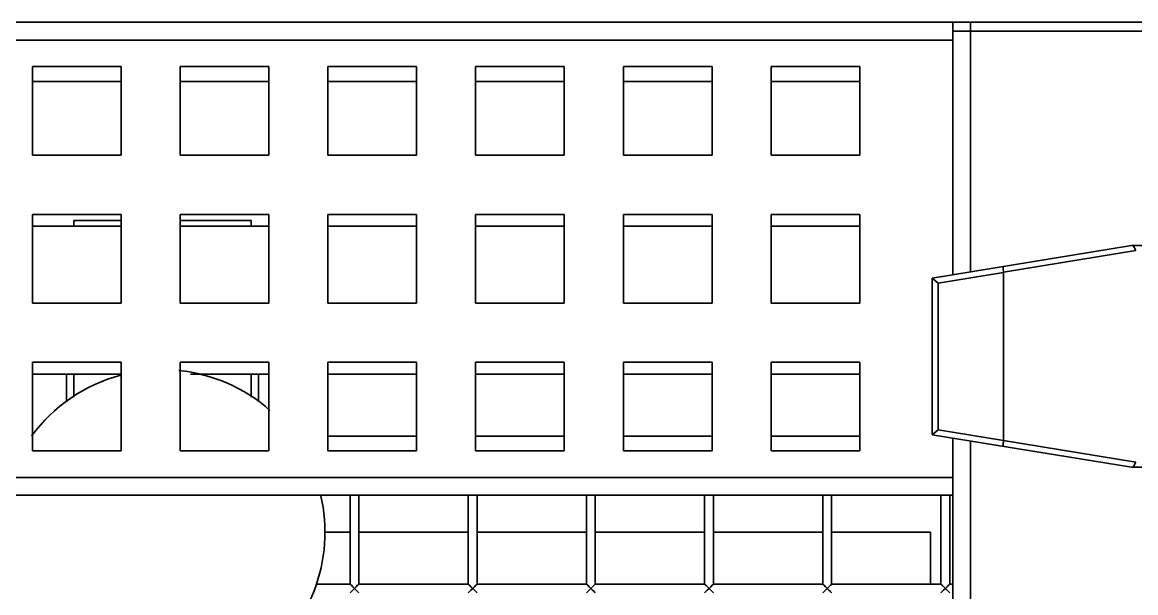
# Model space of a CAD drawing. Header units: millimetres. Extents: x 32496 to 166256, y 3504 to 23939.
# Drawn here: x 70065.5 to 70442.4, y 14529.7 to 14722.7 of the extents above; entities that cross this region are included whole.
import ezdxf

# ---------------------------------------------------------------- set-up
doc = ezdxf.new("R2010")
doc.units = ezdxf.units.MM
doc.layers.get('0').update_dxf_attribs({"lineweight": 35})

# ---------------------------------------------------------------- blocks, each defined once
blk = doc.blocks.new('8-1250')
at = {"linetype": 'Continuous'}
for p, q in [((-2665.63, -32248.79), (-3291.63, -32248.79)), ((-2665.63, -32334.15), (-2665.63, -32248.79)), ((-2665.63, -32248.79), (-2585.63, -32248.79)), ((-2659.63, -32251.79), (-2659.63, -32248.79)), ((-2665.63, -32251.79), (-2585.63, -32251.79)), ((-2665.63, -32251.79), (-2585.63, -32251.79)), ((-2659.63, -32333.17), (-2659.63, -32251.79)), ((-3291.63, -32254.79), (-2665.63, -32254.79)), ((-2977.13, -32293.79), (-2977.13, -32263.79)), ((-2977.13, -32263.79), (-2947.13, -32263.79)), ((-2947.13, -32263.79), (-2947.13, -32293.79)), ((-2927.13, -32293.79), (-2927.13, -32263.79)), ((-2927.13, -32263.79), (-2897.13, -32263.79)), ((-2897.13, -32263.79), (-2897.13, -32293.79)), ((-2877.13, -32293.79), (-2877.13, -32263.79)), ((-2877.13, -32263.79), (-2847.13, -32263.79)), ((-2847.13, -32263.79), (-2847.13, -32293.79)), ((-2827.13, -32293.79), (-2827.13, -32263.79)), ((-2827.13, -32263.79), (-2797.13, -32263.79)), ((-2797.13, -32263.79), (-2797.13, -32293.79)), ((-2777.13, -32293.79), (-2777.13, -32263.79)), ((-2777.13, -32263.79), (-2747.13, -32263.79)), ((-2747.13, -32263.79), (-2747.13, -32293.79)), ((-2727.13, -32293.79), (-2727.13, -32263.79)), ((-2727.13, -32263.79), (-2697.13, -32263.79)), ((-2697.13, -32263.79), (-2697.13, -32293.79)), ((-2947.13, -32268.79), (-2977.13, -32268.79)), ((-2897.13, -32268.79), (-2927.13, -32268.79)), ((-2847.13, -32268.79), (-2877.13, -32268.79)), ((-2797.13, -32268.79), (-2827.13, -32268.79)), ((-2747.13, -32268.79), (-2777.13, -32268.79)), ((-2697.13, -32268.79), (-2727.13, -32268.79)), ((-2947.13, -32293.79), (-2977.13, -32293.79)), ((-2897.13, -32293.79), (-2927.13, -32293.79)), ((-2847.13, -32293.79), (-2877.13, -32293.79)), ((-2797.13, -32293.79), (-2827.13, -32293.79)), ((-2747.13, -32293.79), (-2777.13, -32293.79)), ((-2697.13, -32293.79), (-2727.13, -32293.79)), ((-2977.13, -32343.79), (-2977.13, -32313.79)), ((-2977.13, -32313.79), (-2947.13, -32313.79)), ((-2947.13, -32313.79), (-2947.13, -32343.79)), ((-2927.13, -32343.79), (-2927.13, -32313.79)), ((-2927.13, -32313.79), (-2897.13, -32313.79)), ((-2897.13, -32313.79), (-2897.13, -32343.79)), ((-2877.13, -32343.79), (-2877.13, -32313.79)), ((-2877.13, -32313.79), (-2847.13, -32313.79)), ((-2847.13, -32313.79), (-2847.13, -32343.79)), ((-2827.13, -32343.79), (-2827.13, -32313.79)), ((-2827.13, -32313.79), (-2797.13, -32313.79)), ((-2797.13, -32313.79), (-2797.13, -32343.79)), ((-2777.13, -32343.79), (-2777.13, -32313.79)), ((-2777.13, -32313.79), (-2747.13, -32313.79)), ((-2747.13, -32313.79), (-2747.13, -32343.79)), ((-2727.13, -32343.79), (-2727.13, -32313.79)), ((-2727.13, -32313.79), (-2697.13, -32313.79)), ((-2697.13, -32313.79), (-2697.13, -32343.79)), ((-2963.13, -32315.79), (-2963.13, -32317.79)), ((-2963.13, -32315.79), (-2947.13, -32315.79)), ((-2927.13, -32315.79), (-2903.13, -32315.79)), ((-2903.13, -32315.79), (-2903.13, -32317.79)), ((-2977.13, -32317.79), (-2947.13, -32317.79)), ((-2927.13, -32317.79), (-2897.13, -32317.79)), ((-2877.13, -32317.79), (-2847.13, -32317.79)), ((-2827.13, -32317.79), (-2797.13, -32317.79)), ((-2777.13, -32317.79), (-2747.13, -32317.79)), ((-2727.13, -32317.79), (-2697.13, -32317.79)), ((-2672.63, -32335.29), (-2605.13, -32324.29)), ((-2605.13, -32324.29), (-2551.63, -32324.29)), ((-2603.71, -32326.01), (-2648.43, -32333.29)), ((-2672.63, -32335.29), (-2672.63, -32388.29)), ((-2672.63, -32335.29), (-2670.63, -32336.99)), ((-2648.43, -32333.37), (-2670.63, -32336.99)), ((-2648.43, -32333.37), (-2648.43, -32390.21)), ((-2670.63, -32386.59), (-2670.63, -32336.99)), ((-2947.13, -32343.79), (-2977.13, -32343.79)), ((-2897.13, -32343.79), (-2927.13, -32343.79)), ((-2847.13, -32343.79), (-2877.13, -32343.79)), ((-2797.13, -32343.79), (-2827.13, -32343.79)), ((-2747.13, -32343.79), (-2777.13, -32343.79)), ((-2697.13, -32343.79), (-2727.13, -32343.79)), ((-2977.13, -32393.79), (-2977.13, -32363.79)), ((-2977.13, -32363.79), (-2947.13, -32363.79)), ((-2947.13, -32363.79), (-2947.13, -32393.79)), ((-2927.13, -32393.79), (-2927.13, -32363.79)), ((-2927.13, -32363.79), (-2897.13, -32363.79)), ((-2897.13, -32363.79), (-2897.13, -32393.79)), ((-2877.13, -32393.79), (-2877.13, -32363.79)), ((-2877.13, -32363.79), (-2847.13, -32363.79)), ((-2847.13, -32363.79), (-2847.13, -32393.79)), ((-2827.13, -32393.79), (-2827.13, -32363.79)), ((-2827.13, -32363.79), (-2797.13, -32363.79)), ((-2797.13, -32363.79), (-2797.13, -32393.79)), ((-2777.13, -32393.79), (-2777.13, -32363.79)), ((-2777.13, -32363.79), (-2747.13, -32363.79)), ((-2747.13, -32363.79), (-2747.13, -32393.79)), ((-2727.13, -32393.79), (-2727.13, -32363.79)), ((-2727.13, -32363.79), (-2697.13, -32363.79)), ((-2697.13, -32363.79), (-2697.13, -32393.79)), ((-2977.13, -32367.79), (-2947.13, -32367.79)), ((-2965.63, -32367.79), (-2965.63, -32376.96)), ((-2963.13, -32375.61), (-2963.13, -32367.79)), ((-2923.61, -32367.79), (-2897.13, -32367.79)), ((-2903.13, -32367.79), (-2903.13, -32375.56)), ((-2900.63, -32377.04), (-2900.63, -32367.79)), ((-2877.13, -32367.79), (-2847.13, -32367.79)), ((-2827.13, -32367.79), (-2797.13, -32367.79)), ((-2777.13, -32367.79), (-2747.13, -32367.79)), ((-2727.13, -32367.79), (-2697.13, -32367.79)), ((-2877.13, -32388.79), (-2847.13, -32388.79)), ((-2827.13, -32388.79), (-2797.13, -32388.79)), ((-2777.13, -32388.79), (-2747.13, -32388.79)), ((-2727.13, -32388.79), (-2697.13, -32388.79)), ((-2672.63, -32388.29), (-2670.63, -32386.59)), ((-2672.63, -32388.29), (-2605.13, -32399.29)), ((-2670.63, -32386.59), (-2648.43, -32390.21)), ((-2665.63, -32408.79), (-2665.63, -32389.43)), ((-2659.63, -33033.17), (-2659.63, -32390.41)), ((-2648.43, -32390.28), (-2603.71, -32397.57)), ((-2947.13, -32393.79), (-2977.13, -32393.79)), ((-2897.13, -32393.79), (-2927.13, -32393.79)), ((-2847.13, -32393.79), (-2877.13, -32393.79)), ((-2797.13, -32393.79), (-2827.13, -32393.79)), ((-2747.13, -32393.79), (-2777.13, -32393.79)), ((-2697.13, -32393.79), (-2727.13, -32393.79)), ((-2605.13, -32399.29), (-2551.63, -32399.29)), ((-2665.63, -32402.79), (-3291.63, -32402.79)), ((-3291.63, -32408.79), (-2665.63, -32408.79)), ((-2869.63, -32408.79), (-2869.63, -32438.79)), ((-2866.63, -32408.79), (-2866.63, -32438.79)), ((-2829.63, -32408.79), (-2829.63, -32438.79)), ((-2826.63, -32408.79), (-2826.63, -32438.79)), ((-2789.63, -32408.79), (-2789.63, -32438.79)), ((-2786.63, -32408.79), (-2786.63, -32438.79)), ((-2749.63, -32408.79), (-2749.63, -32438.79)), ((-2746.63, -32408.79), (-2746.63, -32438.79)), ((-2709.63, -32408.79), (-2709.63, -32438.79)), ((-2706.63, -32408.79), (-2706.63, -32438.79)), ((-2669.63, -32408.79), (-2669.63, -32438.79)), ((-2666.63, -32408.79), (-2666.63, -32438.79)), ((-2665.63, -32408.79), (-2665.63, -33034.31)), ((-2869.63, -32421.29), (-2878.13, -32421.29)), ((-2829.63, -32421.29), (-2866.63, -32421.29)), ((-2789.63, -32421.29), (-2826.63, -32421.29)), ((-2749.63, -32421.29), (-2786.63, -32421.29)), ((-2709.63, -32421.29), (-2746.63, -32421.29)), ((-2673.13, -32421.29), (-2706.63, -32421.29)), ((-2673.13, -32438.79), (-2673.13, -32421.29)), ((-2881.05, -32438.79), (-2869.63, -32438.79)), ((-2869.63, -32441.79), (-2866.63, -32438.79)), ((-2869.63, -32438.79), (-2868.13, -32440.29)), ((-2866.63, -32441.79), (-2868.13, -32440.29)), ((-2866.63, -32438.79), (-2829.63, -32438.79)), ((-2829.63, -32441.79), (-2826.63, -32438.79)), ((-2829.63, -32438.79), (-2828.13, -32440.29)), ((-2826.63, -32441.79), (-2828.13, -32440.29)), ((-2826.63, -32438.79), (-2789.63, -32438.79)), ((-2789.63, -32441.79), (-2786.63, -32438.79)), ((-2789.63, -32438.79), (-2788.13, -32440.29)), ((-2786.63, -32441.79), (-2788.13, -32440.29)), ((-2786.63, -32438.79), (-2749.63, -32438.79)), ((-2749.63, -32441.79), (-2746.63, -32438.79)), ((-2749.63, -32438.79), (-2748.13, -32440.29)), ((-2746.63, -32441.79), (-2748.13, -32440.29)), ((-2746.63, -32438.79), (-2709.63, -32438.79)), ((-2709.63, -32441.79), (-2706.63, -32438.79)), ((-2709.63, -32438.79), (-2708.13, -32440.29)), ((-2706.63, -32441.79), (-2708.13, -32440.29)), ((-2706.63, -32438.79), (-2669.63, -32438.79)), ((-2669.63, -32441.79), (-2666.63, -32438.79)), ((-2669.63, -32438.79), (-2668.13, -32440.29)), ((-2666.63, -32441.79), (-2668.13, -32440.29)), ((-2666.63, -32438.79), (-2665.63, -32438.79))]:
    blk.add_line(p, q, dxfattribs=at)
for points in [[(-2869.51, -32438.9), (-2869.2, -32439.22), (-2868.71, -32439.71), (-2867.54, -32440.88)], [(-2868.13, -32440.29), (-2868.72, -32440.88), (-2869.19, -32441.35)], [(-2868.13, -32440.29), (-2867.54, -32439.7), (-2867.07, -32439.23), (-2866.74, -32438.9)], [(-2866.74, -32441.67), (-2867.07, -32441.35), (-2867.54, -32440.88)], [(-2829.51, -32438.9), (-2829.2, -32439.22), (-2828.71, -32439.71), (-2827.54, -32440.88)], [(-2828.13, -32440.29), (-2828.72, -32440.88), (-2829.19, -32441.35), (-2829.51, -32441.67)], [(-2828.13, -32440.29), (-2827.54, -32439.7), (-2827.07, -32439.23), (-2826.74, -32438.9)], [(-2826.74, -32441.67), (-2827.07, -32441.35), (-2827.54, -32440.88)], [(-2789.51, -32438.9), (-2789.2, -32439.22), (-2788.71, -32439.71), (-2787.54, -32440.88)], [(-2788.13, -32440.29), (-2788.72, -32440.88), (-2789.19, -32441.35), (-2789.51, -32441.67)], [(-2788.13, -32440.29), (-2787.54, -32439.7), (-2787.07, -32439.23), (-2786.74, -32438.9)], [(-2786.74, -32441.67), (-2787.07, -32441.35), (-2787.54, -32440.88)], [(-2749.51, -32438.9), (-2749.2, -32439.22), (-2748.71, -32439.71), (-2747.54, -32440.88)], [(-2748.13, -32440.29), (-2748.72, -32440.88), (-2749.19, -32441.35), (-2749.51, -32441.67)], [(-2748.13, -32440.29), (-2747.54, -32439.7), (-2747.07, -32439.23), (-2746.74, -32438.9)], [(-2746.74, -32441.67), (-2747.07, -32441.35), (-2747.54, -32440.88)], [(-2709.51, -32438.9), (-2709.2, -32439.22), (-2708.71, -32439.71), (-2707.54, -32440.88)], [(-2708.13, -32440.29), (-2708.72, -32440.88), (-2709.19, -32441.35), (-2709.51, -32441.67)], [(-2708.13, -32440.29), (-2707.54, -32439.7), (-2707.07, -32439.23), (-2706.74, -32438.9)], [(-2706.74, -32441.67), (-2707.07, -32441.35), (-2707.54, -32440.88)], [(-2669.51, -32438.9), (-2669.2, -32439.22), (-2668.71, -32439.71), (-2667.54, -32440.88)], [(-2668.13, -32440.29), (-2668.72, -32440.88), (-2669.19, -32441.35), (-2669.51, -32441.67)], [(-2668.13, -32440.29), (-2667.54, -32439.7), (-2667.07, -32439.23), (-2666.74, -32438.9)], [(-2666.74, -32441.67), (-2667.07, -32441.35), (-2667.54, -32440.88)]]:
    blk.add_lwpolyline(points, dxfattribs=at)
for start, end in [(48.5864, 84.2149), (104.8678, 143.8137), (166.6691, 13.3257)]:
    blk.add_arc((-2933.13, -32421.29), 55, start, end, dxfattribs=at)
for centre, major_axis, start_param, end_param in [((-2656.57, -32334.7), (8.14, 1.41), -0.041927, -0.003565), ((-2656.57, -32388.88), (8.14, -1.41), 0.003565, 0.041927)]:
    blk.add_ellipse(centre, major_axis=major_axis, ratio=0.241938, start_param=start_param, end_param=end_param, dxfattribs=at)
for points, knots in [([(-2604.98, -32324.29), (-2604.91, -32324.29), (-2604.77, -32324.3), (-2604.58, -32324.4), (-2604.44, -32324.56), (-2604.25, -32324.88), (-2604.03, -32325.38), (-2603.83, -32325.79), (-2603.71, -32326.01)], [0, 0, 0, 0, 0.095491, 0.181572, 0.27513, 0.386659, 0.667027, 1, 1, 1, 1]), ([(-2648.51, -32331.36), (-2648.53, -32331.36), (-2648.55, -32331.4), (-2648.56, -32331.45), (-2648.58, -32331.55), (-2648.59, -32331.71), (-2648.58, -32332.06), (-2648.53, -32332.6), (-2648.47, -32333.05), (-2648.43, -32333.29)], [0, 0, 0, 0, 0.029584, 0.055175, 0.088913, 0.180604, 0.302705, 0.62104, 1, 1, 1, 1]), ([(-2648.51, -32392.22), (-2648.53, -32392.22), (-2648.55, -32392.18), (-2648.56, -32392.12), (-2648.58, -32392.03), (-2648.59, -32391.86), (-2648.58, -32391.52), (-2648.53, -32390.98), (-2648.47, -32390.53), (-2648.43, -32390.28)], [0, 0, 0, 0, 0.029584, 0.055174, 0.088913, 0.180604, 0.302705, 0.62104, 1, 1, 1, 1]), ([(-2603.71, -32397.57), (-2603.83, -32397.79), (-2604.03, -32398.2), (-2604.25, -32398.7), (-2604.44, -32399.01), (-2604.58, -32399.18), (-2604.77, -32399.28), (-2604.91, -32399.29), (-2604.98, -32399.29)], [0, 0, 0, 0, 0.332942, 0.613322, 0.724857, 0.81841, 0.904497, 1, 1, 1, 1])]:
    blk.add_open_spline(points, degree=3, knots=knots, dxfattribs=at)

msp = doc.modelspace()

# ---------------------------------------------------------------- block references
at = {"color": 6}
msp.add_blockref('8-1250', (73046.131, 46971.457), dxfattribs=at)

doc.saveas('drawing.dxf')
